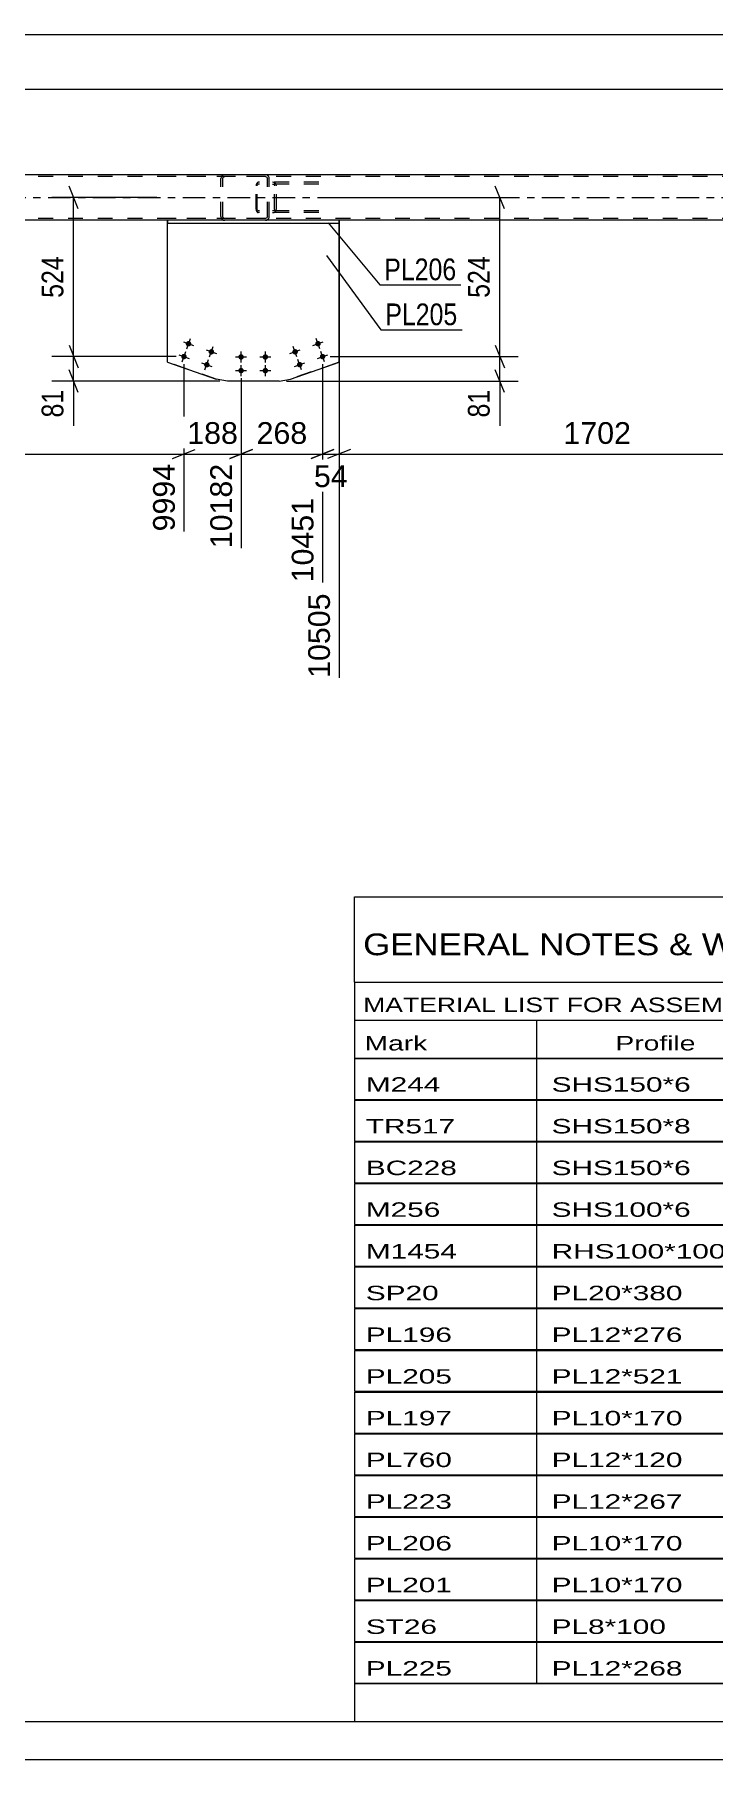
# Model space of a CAD drawing. Header units: millimetres. Extents: x -55 to 786, y -403 to 191.
# Drawn here: x 418.7 to 508.3, y -402.9 to -175.4 of the extents above; entities that cross this region are included whole.
import ezdxf

# ---------------------------------------------------------------- set-up
doc = ezdxf.new("R2010")
doc.units = ezdxf.units.MM
doc.linetypes.add('DXK_LINE_DOT2', pattern=[3.9198, 1.9599, -1.9599])
doc.linetypes.add('DXK_LINE_DOT3', pattern=[5.9187, 2.979, -0.9799, 0.9799, -0.9799])
doc.styles.add('Arial', font='ARIAL.TTF', dxfattribs={"height": 0.2})
doc.styles.add('Arial Narrow', font='ARIALN.TTF', dxfattribs={"height": 0.2})

# ---------------------------------------------------------------- blocks, each defined once
blk = doc.blocks.new('Unknown-318883748-1115')
at = {"color": 5, "linetype": 'Continuous'}
for p, q in [((-50.08, -397.87), (780.92, -397.87)), ((-55.08, -402.87), (785.92, -402.87))]:
    blk.add_line(p, q, dxfattribs=at)
blk = doc.blocks.new('Part-318883748-5197 - 5178')
at = {"color": 2, "linetype": 'Continuous'}
for p, q in [((436.28, -218.59), (436.28, -200.29)), ((458.89, -218.59), (458.89, -200.29)), ((436.28, -218.59), (436.28, -218.59)), ((436.28, -218.59), (442.69, -220.86)), ((452.48, -220.86), (458.89, -218.59)), ((458.89, -218.59), (458.89, -218.59)), ((444.18, -221.12), (442.69, -220.86)), ((444.18, -221.12), (444.18, -221.12)), ((450.98, -221.12), (444.18, -221.12)), ((450.98, -221.12), (452.48, -220.86)), ((450.98, -221.12), (450.98, -221.12)), ((452.48, -220.86), (452.48, -220.86))]:
    blk.add_line(p, q, dxfattribs=at)
at = {"color": 7, "linetype": 'DXK_LINE_DOT2'}
for p, q in [((436.28, -200.29), (458.89, -200.29)), ((436.28, -218.59), (436.28, -200.29)), ((458.89, -200.29), (458.89, -218.59)), ((442.69, -220.86), (436.28, -218.59)), ((458.89, -218.59), (452.48, -220.86)), ((452.48, -220.86), (452.48, -220.86))]:
    blk.add_line(p, q, dxfattribs=at)
blk = doc.blocks.new('Bolt-318883748-5192 - 5178')
at = {"linetype": 'Continuous'}
for points in [[(456.48, -216.17), (456.47, -216.25), (456.45, -216.32), (456.41, -216.38), (456.36, -216.44), (456.3, -216.48), (456.23, -216.51), (456.16, -216.53), (456.08, -216.53), (456.01, -216.51), (455.94, -216.48), (455.88, -216.44), (455.83, -216.38), (455.79, -216.32), (455.77, -216.25), (455.76, -216.17), (455.77, -216.1), (455.79, -216.03), (455.83, -215.96), (455.88, -215.91), (455.94, -215.86), (456.01, -215.83), (456.08, -215.81), (456.16, -215.81), (456.23, -215.83), (456.3, -215.86), (456.36, -215.9), (456.41, -215.96), (456.45, -216.02), (456.47, -216.1)], [(453.46, -217.24), (453.46, -217.32), (453.43, -217.39), (453.4, -217.45), (453.35, -217.51), (453.28, -217.55), (453.22, -217.58), (453.14, -217.6), (453.07, -217.6), (452.99, -217.58), (452.92, -217.55), (452.86, -217.51), (452.81, -217.45), (452.77, -217.39), (452.75, -217.32), (452.74, -217.24), (452.75, -217.17), (452.77, -217.1), (452.81, -217.03), (452.86, -216.97), (452.92, -216.93), (452.99, -216.9), (453.06, -216.88), (453.14, -216.88), (453.21, -216.9), (453.28, -216.93), (453.34, -216.97), (453.39, -217.03), (453.43, -217.09), (453.46, -217.17)], [(457.08, -217.87), (457.07, -217.94), (457.05, -218.01), (457.01, -218.08), (456.96, -218.14), (456.9, -218.18), (456.83, -218.21), (456.76, -218.23), (456.68, -218.23), (456.61, -218.21), (456.54, -218.18), (456.48, -218.14), (456.43, -218.08), (456.39, -218.02), (456.37, -217.94), (456.36, -217.87), (456.37, -217.79), (456.39, -217.72), (456.43, -217.66), (456.48, -217.6), (456.54, -217.56), (456.61, -217.53), (456.68, -217.51), (456.76, -217.51), (456.83, -217.53), (456.9, -217.56), (456.96, -217.6), (457.01, -217.66), (457.05, -217.72), (457.07, -217.79)], [(454.07, -218.94), (454.06, -219.01), (454.03, -219.08), (454, -219.15), (453.95, -219.2), (453.89, -219.25), (453.82, -219.28), (453.74, -219.3), (453.67, -219.3), (453.59, -219.28), (453.53, -219.25), (453.47, -219.21), (453.41, -219.15), (453.38, -219.09), (453.35, -219.01), (453.35, -218.94), (453.35, -218.86), (453.38, -218.79), (453.41, -218.73), (453.46, -218.67), (453.52, -218.63), (453.59, -218.6), (453.67, -218.58), (453.74, -218.58), (453.82, -218.6), (453.88, -218.63), (453.95, -218.67), (454, -218.73), (454.03, -218.79), (454.06, -218.86)]]:
    blk.add_hatch(color=1, dxfattribs=at).paths.add_polyline_path(points)
at = {"color": 1, "linetype": 'Continuous'}
for p, q in [((455.44, -216.41), (456.8, -215.93)), ((456.36, -216.85), (455.88, -215.49)), ((452.42, -217.48), (453.78, -217)), ((453.34, -217.92), (452.86, -216.56)), ((453.95, -219.62), (453.46, -218.26)), ((456.04, -218.11), (457.4, -217.63)), ((456.96, -218.55), (456.48, -217.19)), ((453.03, -219.18), (454.38, -218.7))]:
    blk.add_line(p, q, dxfattribs=at)
blk = doc.blocks.new('Bolt-318883748-5211 - 5178')
at = {"linetype": 'Continuous'}
for points in [[(439.41, -216.18), (439.4, -216.25), (439.37, -216.32), (439.34, -216.39), (439.29, -216.44), (439.23, -216.49), (439.16, -216.52), (439.08, -216.53), (439.01, -216.53), (438.93, -216.52), (438.87, -216.48), (438.8, -216.44), (438.75, -216.38), (438.72, -216.32), (438.69, -216.25), (438.69, -216.17), (438.69, -216.1), (438.72, -216.03), (438.76, -215.96), (438.81, -215.91), (438.87, -215.86), (438.94, -215.83), (439.01, -215.82), (439.09, -215.82), (439.16, -215.83), (439.23, -215.86), (439.29, -215.91), (439.34, -215.96), (439.38, -216.03), (439.4, -216.1)], [(438.8, -217.87), (438.8, -217.95), (438.77, -218.02), (438.73, -218.08), (438.68, -218.14), (438.62, -218.18), (438.55, -218.21), (438.48, -218.23), (438.41, -218.23), (438.33, -218.21), (438.26, -218.18), (438.2, -218.14), (438.15, -218.08), (438.12, -218.02), (438.09, -217.94), (438.08, -217.87), (438.09, -217.79), (438.12, -217.72), (438.15, -217.66), (438.2, -217.6), (438.27, -217.56), (438.33, -217.53), (438.41, -217.51), (438.48, -217.51), (438.56, -217.53), (438.63, -217.56), (438.69, -217.6), (438.74, -217.66), (438.77, -217.72), (438.8, -217.8)], [(442.42, -217.24), (442.41, -217.32), (442.39, -217.39), (442.35, -217.46), (442.3, -217.51), (442.24, -217.56), (442.17, -217.59), (442.1, -217.6), (442.02, -217.6), (441.95, -217.59), (441.88, -217.55), (441.82, -217.51), (441.77, -217.45), (441.73, -217.39), (441.71, -217.32), (441.7, -217.24), (441.71, -217.17), (441.73, -217.1), (441.77, -217.03), (441.82, -216.98), (441.88, -216.93), (441.95, -216.9), (442.03, -216.89), (442.1, -216.89), (442.17, -216.9), (442.24, -216.93), (442.3, -216.98), (442.35, -217.03), (442.39, -217.1), (442.41, -217.17)], [(441.82, -218.94), (441.81, -219.02), (441.79, -219.09), (441.75, -219.15), (441.7, -219.21), (441.64, -219.25), (441.57, -219.28), (441.5, -219.3), (441.42, -219.3), (441.35, -219.28), (441.28, -219.25), (441.22, -219.21), (441.17, -219.15), (441.13, -219.09), (441.11, -219.01), (441.1, -218.94), (441.11, -218.86), (441.13, -218.79), (441.17, -218.73), (441.22, -218.67), (441.28, -218.63), (441.35, -218.6), (441.42, -218.58), (441.5, -218.58), (441.57, -218.6), (441.64, -218.63), (441.7, -218.67), (441.75, -218.73), (441.79, -218.79), (441.81, -218.87)]]:
    blk.add_hatch(color=1, dxfattribs=at).paths.add_polyline_path(points)
at = {"color": 1, "linetype": 'Continuous'}
for p, q in [((438.37, -215.93), (439.72, -216.41)), ((438.81, -216.85), (439.29, -215.5)), ((437.77, -217.63), (439.12, -218.11)), ((438.2, -218.55), (438.69, -217.19)), ((441.22, -219.62), (441.7, -218.26)), ((441.38, -217), (442.74, -217.48)), ((441.82, -217.92), (442.3, -216.56)), ((440.78, -218.7), (442.14, -219.18))]:
    blk.add_line(p, q, dxfattribs=at)
blk = doc.blocks.new('Bolt-318883748-5212 - 5178')
at = {"linetype": 'Continuous'}
for points in [[(446.34, -217.92), (446.33, -217.99), (446.31, -218.06), (446.27, -218.13), (446.22, -218.19), (446.16, -218.23), (446.09, -218.26), (446.02, -218.28), (445.95, -218.28), (445.87, -218.26), (445.8, -218.23), (445.74, -218.19), (445.69, -218.13), (445.65, -218.06), (445.63, -217.99), (445.62, -217.92), (445.63, -217.84), (445.65, -217.77), (445.69, -217.71), (445.74, -217.65), (445.8, -217.61), (445.87, -217.58), (445.95, -217.56), (446.02, -217.56), (446.09, -217.58), (446.16, -217.61), (446.22, -217.65), (446.27, -217.71), (446.31, -217.77), (446.33, -217.84)], [(449.54, -217.92), (449.53, -217.99), (449.51, -218.06), (449.47, -218.13), (449.42, -218.19), (449.36, -218.23), (449.29, -218.26), (449.22, -218.28), (449.15, -218.28), (449.07, -218.26), (449, -218.23), (448.94, -218.19), (448.89, -218.13), (448.85, -218.06), (448.83, -217.99), (448.82, -217.92), (448.83, -217.84), (448.85, -217.77), (448.89, -217.71), (448.94, -217.65), (449, -217.61), (449.07, -217.58), (449.15, -217.56), (449.22, -217.56), (449.29, -217.58), (449.36, -217.61), (449.42, -217.65), (449.47, -217.71), (449.51, -217.77), (449.53, -217.84)], [(446.34, -219.72), (446.33, -219.79), (446.31, -219.86), (446.27, -219.93), (446.22, -219.99), (446.16, -220.03), (446.09, -220.06), (446.02, -220.08), (445.95, -220.08), (445.87, -220.06), (445.8, -220.03), (445.74, -219.99), (445.69, -219.93), (445.65, -219.86), (445.63, -219.79), (445.62, -219.72), (445.63, -219.64), (445.65, -219.57), (445.69, -219.51), (445.74, -219.45), (445.8, -219.41), (445.87, -219.38), (445.95, -219.36), (446.02, -219.36), (446.09, -219.38), (446.16, -219.41), (446.22, -219.45), (446.27, -219.51), (446.31, -219.57), (446.33, -219.64)], [(449.54, -219.72), (449.53, -219.79), (449.51, -219.86), (449.47, -219.93), (449.42, -219.99), (449.36, -220.03), (449.29, -220.06), (449.22, -220.08), (449.15, -220.08), (449.07, -220.06), (449, -220.03), (448.94, -219.99), (448.89, -219.93), (448.85, -219.86), (448.83, -219.79), (448.82, -219.72), (448.83, -219.64), (448.85, -219.57), (448.89, -219.51), (448.94, -219.45), (449, -219.41), (449.07, -219.38), (449.15, -219.36), (449.22, -219.36), (449.29, -219.38), (449.36, -219.41), (449.42, -219.45), (449.47, -219.51), (449.51, -219.57), (449.53, -219.64)]]:
    blk.add_hatch(color=1, dxfattribs=at).paths.add_polyline_path(points)
at = {"color": 1, "linetype": 'Continuous'}
for p, q in [((445.26, -217.92), (446.7, -217.92)), ((445.98, -218.64), (445.98, -217.2)), ((448.46, -217.92), (449.9, -217.92)), ((449.18, -218.64), (449.18, -217.2)), ((445.26, -219.72), (446.7, -219.72)), ((445.98, -220.44), (445.98, -219)), ((448.46, -219.72), (449.9, -219.72)), ((449.18, -220.44), (449.18, -219))]:
    blk.add_line(p, q, dxfattribs=at)
blk = doc.blocks.new('Part-318883748-5294 - 5178')
at = {"color": 2, "linetype": 'Continuous'}
for p, q in [((719.11, -193.89), (53.57, -193.89)), ((436.28, -199.89), (370.38, -199.89)), ((524.79, -199.89), (458.89, -199.89))]:
    blk.add_line(p, q, dxfattribs=at)
at = {"color": 7, "linetype": 'DXK_LINE_DOT2'}
for p, q in [((719.11, -194.13), (53.57, -194.13)), ((719.11, -199.65), (53.57, -199.65)), ((458.89, -199.89), (436.28, -199.89))]:
    blk.add_line(p, q, dxfattribs=at)
at = {"color": 7, "linetype": 'DXK_LINE_DOT3'}
blk.add_line((53.57, -196.89), (719.11, -196.89), dxfattribs=at)
blk = doc.blocks.new('Part-318883748-5272 - 5178')
at = {"color": 7, "linetype": 'DXK_LINE_DOT2'}
for p, q in [((449.18, -193.89), (436.83, -193.89)), ((449.18, -194.13), (436.83, -194.13)), ((443.35, -194.19), (443.31, -194.37)), ((443.31, -199.41), (443.31, -194.37)), ((443.57, -194.37), (443.59, -194.28)), ((443.57, -199.41), (443.57, -194.37)), ((443.59, -194.28), (443.64, -194.2)), ((443.82, -193.89), (443.63, -193.93)), ((443.64, -194.2), (443.72, -194.15)), ((443.72, -194.15), (443.82, -194.13)), ((449.38, -193.93), (449.18, -193.89)), ((449.18, -194.13), (449.28, -194.15)), ((449.28, -194.15), (449.37, -194.2)), ((449.37, -194.2), (449.42, -194.28)), ((449.42, -194.28), (449.44, -194.37)), ((449.44, -199.41), (449.44, -194.37)), ((449.7, -194.37), (449.66, -194.19)), ((449.7, -199.41), (449.7, -194.37)), ((449.18, -199.65), (436.83, -199.65)), ((449.18, -199.89), (436.83, -199.89)), ((443.31, -199.41), (443.35, -199.6)), ((443.59, -199.5), (443.57, -199.41)), ((443.64, -199.58), (443.59, -199.5)), ((443.63, -199.86), (443.82, -199.89)), ((443.72, -199.63), (443.64, -199.58)), ((443.82, -199.65), (443.72, -199.63)), ((449.28, -199.63), (449.18, -199.65)), ((449.18, -199.89), (449.38, -199.86)), ((449.37, -199.58), (449.28, -199.63)), ((449.42, -199.5), (449.37, -199.58)), ((449.44, -199.41), (449.42, -199.5)), ((449.66, -199.6), (449.7, -199.41))]:
    blk.add_line(p, q, dxfattribs=at)
for centre, start, end in [((443.8, -194.39), 110.7585, 155.6802), ((449.2, -194.39), 24.3198, 69.2415), ((443.8, -199.39), 204.3198, 249.2415), ((449.2, -199.39), 290.7585, 335.6802)]:
    blk.add_arc(centre, 0.496, start, end, dxfattribs=at)
blk = doc.blocks.new('Part-318883748-5470 - 5178')
at = {"color": 2, "linetype": 'Continuous'}
for p, q in [((436.28, -200.29), (436.28, -199.89)), ((436.28, -199.89), (436.28, -199.89)), ((458.89, -199.89), (436.28, -199.89)), ((458.89, -199.89), (458.89, -200.29)), ((436.28, -200.29), (436.28, -200.29)), ((436.28, -200.29), (458.89, -200.29))]:
    blk.add_line(p, q, dxfattribs=at)
at = {"color": 7, "linetype": 'DXK_LINE_DOT2'}
for p, q in [((436.28, -199.89), (436.28, -200.29)), ((458.89, -199.89), (458.89, -199.89)), ((458.89, -200.29), (458.89, -199.89)), ((458.89, -200.29), (458.89, -200.29))]:
    blk.add_line(p, q, dxfattribs=at)
blk = doc.blocks.new('Part-318883748-5473 - 5178')
at = {"color": 7, "linetype": 'DXK_LINE_DOT2'}
for p, q in [((447.98, -195.19), (447.96, -195.37)), ((447.96, -198.41), (447.96, -195.37)), ((448.04, -195.03), (447.98, -195.19)), ((448.13, -194.93), (448.04, -195.03)), ((448.09, -195.37), (448.1, -195.28)), ((448.09, -198.41), (448.09, -195.37)), ((448.1, -195.28), (448.13, -195.2)), ((448.23, -194.89), (448.13, -194.93)), ((448.13, -195.2), (448.18, -195.15)), ((448.18, -195.15), (448.23, -195.13)), ((456.23, -194.89), (448.23, -194.89)), ((456.23, -195.13), (448.23, -195.13)), ((449.7, -195.13), (449.7, -194.89)), ((450.33, -194.93), (450.14, -194.89)), ((450.14, -195.13), (450.24, -195.15)), ((450.24, -195.15), (450.32, -195.2)), ((450.32, -195.2), (450.37, -195.28)), ((450.37, -195.28), (450.39, -195.37)), ((450.39, -198.41), (450.39, -195.37)), ((450.64, -195.37), (450.61, -195.19)), ((450.64, -198.41), (450.64, -195.37)), ((447.96, -198.41), (447.98, -198.6)), ((447.98, -198.6), (448.04, -198.75)), ((448.04, -198.75), (448.13, -198.86)), ((448.1, -198.5), (448.09, -198.41)), ((448.13, -198.58), (448.1, -198.5)), ((448.18, -198.63), (448.13, -198.58)), ((448.13, -198.86), (448.23, -198.89)), ((448.23, -198.65), (448.18, -198.63)), ((456.23, -198.65), (448.23, -198.65)), ((456.23, -198.89), (448.23, -198.89)), ((449.7, -198.89), (449.7, -198.65)), ((450.24, -198.63), (450.14, -198.65)), ((450.14, -198.89), (450.33, -198.86)), ((450.32, -198.58), (450.24, -198.63)), ((450.37, -198.5), (450.32, -198.58)), ((450.39, -198.41), (450.37, -198.5)), ((450.61, -198.6), (450.64, -198.41))]:
    blk.add_line(p, q, dxfattribs=at)
for centre, start, end in [((450.16, -195.39), 23.8951, 68.8487), ((450.16, -198.4), 291.1513, 336.1049)]:
    blk.add_arc(centre, 0.492, start, end, dxfattribs=at)
blk = doc.blocks.new('StraightDimension-318883748-11016 - 5178')
at = {"color": 7, "linetype": 'Continuous'}
for p, q in [((437.44, -217.87), (421.05, -217.87)), ((423.3, -216.37), (424.5, -219.37)), ((423.9, -221.12), (423.9, -217.87)), ((424.5, -222.62), (423.3, -219.62)), ((443.18, -221.12), (421.05, -221.12))]:
    blk.add_line(p, q, dxfattribs=at)
at = {"color": 0}
blk.add_wipeout([(423.15, -221.64), (418.95, -221.64), (418.95, -226.5), (423.15, -226.5)], dxfattribs=at)
at = {"color": 7, "linetype": 'Continuous'}
blk.add_line((423.9, -221.12), (423.9, -227.02), dxfattribs=at)
blk.add_line((423.9, -221.12), (423.9, -227.02), dxfattribs=at)
at = {"color": 3, "style": 'Arial Narrow'}
blk.add_text('81', height=2.863, rotation=90.0002, dxfattribs=at).set_placement((422.55, -225.9))
blk = doc.blocks.new('StraightDimension-318883748-11042 - 5178')
at = {"color": 7, "linetype": 'Continuous'}
for p, q in [((480.69, -198.39), (479.49, -195.39)), ((457.72, -196.89), (482.49, -196.89)), ((480.09, -217.87), (480.09, -196.89)), ((457.72, -217.87), (482.49, -217.87)), ((479.49, -216.37), (480.69, -219.37))]:
    blk.add_line(p, q, dxfattribs=at)
at = {"color": 0}
blk.add_wipeout([(479.34, -204.04), (475.14, -204.04), (475.14, -210.72), (479.34, -210.72)], dxfattribs=at)
at = {"color": 3, "style": 'Arial Narrow'}
blk.add_text('524', height=2.863, rotation=90.0002, dxfattribs=at).set_placement((478.74, -210.12))
blk = doc.blocks.new('StraightDimension-318883748-5525 - 5178')
at = {"color": 7, "linetype": 'Continuous'}
blk.add_line((40.67, -175.4), (732.01, -175.4), dxfattribs=at)
blk = doc.blocks.new('StraightDimension-318883748-5553 - 5178')
at = {"color": 7, "linetype": 'Continuous'}
blk.add_line((41.47, -182.59), (731.21, -182.59), dxfattribs=at)
blk = doc.blocks.new('StraightDimension-318883748-11043 - 5178')
at = {"color": 7, "linetype": 'Continuous'}
for p, q in [((457.72, -217.87), (482.49, -217.87)), ((479.49, -216.37), (480.69, -219.37)), ((480.09, -221.12), (480.09, -217.87)), ((480.69, -222.62), (479.49, -219.62)), ((451.98, -221.12), (482.49, -221.12))]:
    blk.add_line(p, q, dxfattribs=at)
at = {"color": 0}
blk.add_wipeout([(479.34, -221.64), (475.14, -221.64), (475.14, -226.5), (479.34, -226.5)], dxfattribs=at)
at = {"color": 7, "linetype": 'Continuous'}
blk.add_line((480.09, -221.12), (480.09, -227.02), dxfattribs=at)
blk.add_line((480.09, -221.12), (480.09, -227.02), dxfattribs=at)
at = {"color": 3, "style": 'Arial Narrow'}
blk.add_text('81', height=2.863, rotation=90.0002, dxfattribs=at).set_placement((478.74, -225.9))
blk = doc.blocks.new('StraightDimension-318883748-5696 - 5178')
at = {"color": 7, "linetype": 'Continuous'}
for p, q in [((370.38, -201.29), (370.38, -251.12)), ((438.44, -218.87), (438.44, -240.92)), ((371.88, -230.13), (368.88, -231.33)), ((370.38, -230.73), (438.44, -230.73)), ((436.94, -231.33), (439.94, -230.13))]:
    blk.add_line(p, q, dxfattribs=at)
at = {"color": 0}
blk.add_wipeout([(409.46, -229.98), (409.46, -225.78), (399.36, -225.78), (399.36, -229.98)], dxfattribs=at)
at = {"color": 0, "linetype": 'Continuous'}
blk.add_wipeout([(437.84, -231.43), (433.64, -231.43), (433.64, -241.52), (437.84, -241.52)], dxfattribs=at)
at = {"color": 3, "style": 'Arial'}
blk.add_text('1702', height=2.865, dxfattribs=at).set_placement((399.96, -229.38))
at = {"color": 3, "linetype": 'Continuous', "style": 'Arial'}
blk.add_text('9994', height=2.865, rotation=90.0002, dxfattribs=at).set_placement((437.24, -240.92))
blk = doc.blocks.new('StraightDimension-318883748-5703 - 5178')
at = {"color": 7, "linetype": 'Continuous'}
for p, q in [((438.44, -218.87), (438.44, -240.92)), ((445.98, -220.72), (445.98, -243.14)), ((436.94, -231.33), (439.94, -230.13)), ((438.44, -230.73), (445.98, -230.73)), ((447.48, -230.13), (444.48, -231.33))]:
    blk.add_line(p, q, dxfattribs=at)
at = {"color": 0}
blk.add_wipeout([(446.15, -229.98), (446.15, -225.78), (438.28, -225.78), (438.28, -229.98)], dxfattribs=at)
at = {"color": 0, "linetype": 'Continuous'}
blk.add_wipeout([(445.38, -231.43), (441.18, -231.43), (441.18, -243.74), (445.38, -243.74)], dxfattribs=at)
at = {"color": 3, "style": 'Arial'}
blk.add_text('188', height=2.865, dxfattribs=at).set_placement((438.88, -229.38))
at = {"color": 3, "linetype": 'Continuous', "style": 'Arial'}
blk.add_text('10182', height=2.865, rotation=90.0002, dxfattribs=at).set_placement((444.78, -243.14))
blk = doc.blocks.new('StraightDimension-318883748-5712 - 5178')
at = {"color": 7, "linetype": 'Continuous'}
for p, q in [((456.72, -218.87), (456.72, -247.64)), ((445.98, -220.72), (445.98, -243.14)), ((444.48, -231.33), (447.48, -230.13)), ((445.98, -230.73), (456.72, -230.73)), ((458.22, -230.13), (455.22, -231.33))]:
    blk.add_line(p, q, dxfattribs=at)
at = {"color": 0}
blk.add_wipeout([(455.29, -229.98), (455.29, -225.78), (447.42, -225.78), (447.42, -229.98)], dxfattribs=at)
at = {"color": 0, "linetype": 'Continuous'}
blk.add_wipeout([(456.12, -235.93), (451.92, -235.93), (451.92, -248.24), (456.12, -248.24)], dxfattribs=at)
at = {"color": 3, "style": 'Arial'}
blk.add_text('268', height=2.865, dxfattribs=at).set_placement((448.02, -229.38))
at = {"color": 3, "linetype": 'Continuous', "style": 'Arial'}
blk.add_text('10451', height=2.865, rotation=90.0002, dxfattribs=at).set_placement((455.52, -247.64))
blk = doc.blocks.new('StraightDimension-318883748-5721 - 5178')
at = {"color": 7, "linetype": 'Continuous'}
for p, q in [((458.89, -201.09), (458.89, -260.24)), ((456.72, -218.87), (456.72, -247.64)), ((455.22, -231.33), (458.22, -230.13)), ((456.72, -230.73), (458.89, -230.73)), ((460.39, -230.13), (457.39, -231.33))]:
    blk.add_line(p, q, dxfattribs=at)
at = {"color": 0}
blk.add_wipeout([(460.63, -235.68), (460.63, -231.48), (454.98, -231.48), (454.98, -235.68)], dxfattribs=at)
at = {"color": 0, "linetype": 'Continuous'}
blk.add_wipeout([(458.29, -248.53), (454.09, -248.53), (454.09, -260.84), (458.29, -260.84)], dxfattribs=at)
at = {"color": 3, "style": 'Arial'}
blk.add_text('54', height=2.865, dxfattribs=at).set_placement((455.58, -235.08))
at = {"color": 3, "linetype": 'Continuous', "style": 'Arial'}
blk.add_text('10505', height=2.865, rotation=90.0002, dxfattribs=at).set_placement((457.69, -260.24))
blk = doc.blocks.new('StraightDimension-318883748-5728 - 5178')
at = {"color": 7, "linetype": 'Continuous'}
for p, q in [((458.89, -201.09), (458.89, -260.24)), ((526.95, -209.35), (526.95, -243.14)), ((460.39, -230.13), (457.39, -231.33)), ((458.89, -230.73), (526.95, -230.73)), ((525.45, -231.33), (528.45, -230.13))]:
    blk.add_line(p, q, dxfattribs=at)
at = {"color": 0}
blk.add_wipeout([(497.97, -229.98), (497.97, -225.78), (487.87, -225.78), (487.87, -229.98)], dxfattribs=at)
at = {"color": 0, "linetype": 'Continuous'}
blk.add_wipeout([(526.35, -231.43), (522.15, -231.43), (522.15, -243.74), (526.35, -243.74)], dxfattribs=at)
at = {"color": 3, "style": 'Arial'}
blk.add_text('1702', height=2.865, dxfattribs=at).set_placement((488.47, -229.38))
at = {"color": 3, "linetype": 'Continuous', "style": 'Arial'}
blk.add_text('12207', height=2.865, rotation=90.0002, dxfattribs=at).set_placement((525.75, -243.14))
blk = doc.blocks.new('StraightDimension-318883748-11015 - 5178')
at = {"color": 7, "linetype": 'Continuous'}
for p, q in [((424.5, -198.39), (423.3, -195.39)), ((434.87, -196.89), (421.05, -196.89)), ((423.9, -217.87), (423.9, -196.89)), ((437.44, -217.87), (421.05, -217.87)), ((423.3, -216.37), (424.5, -219.37))]:
    blk.add_line(p, q, dxfattribs=at)
at = {"color": 0}
blk.add_wipeout([(423.15, -204.04), (418.95, -204.04), (418.95, -210.72), (423.15, -210.72)], dxfattribs=at)
at = {"color": 3, "style": 'Arial Narrow'}
blk.add_text('524', height=2.863, rotation=90.0002, dxfattribs=at).set_placement((422.55, -210.12))
blk = doc.blocks.new('Unknown-318883748-11373')
at = {"color": 7, "linetype": 'Continuous'}
for p, q in [((460.92, -289.12), (620.92, -289.12)), ((460.92, -300.37), (460.92, -289.12)), ((620.92, -289.12), (620.92, -300.37)), ((460.92, -300.37), (620.92, -300.37)), ((460.92, -300.37), (460.92, -305.37)), ((620.92, -300.37), (620.92, -305.37)), ((460.92, -305.37), (620.92, -305.37)), ((460.92, -305.37), (460.92, -310.37)), ((484.92, -305.37), (484.92, -310.37)), ((520.42, -305.37), (520.42, -310.37)), ((546.42, -305.37), (546.42, -310.37)), ((559.42, -305.37), (559.42, -310.37)), ((576.92, -305.37), (576.92, -310.37)), ((598.92, -305.37), (598.92, -310.37)), ((620.92, -305.37), (620.92, -310.37)), ((460.92, -310.37), (620.92, -310.37)), ((460.92, -310.42), (460.92, -315.82)), ((460.92, -310.42), (620.92, -310.42)), ((484.92, -310.37), (484.92, -315.87)), ((520.42, -310.37), (520.42, -315.87)), ((546.42, -310.37), (546.42, -315.87)), ((559.42, -310.37), (559.42, -315.87)), ((576.92, -310.37), (576.92, -315.87)), ((598.92, -310.37), (598.92, -315.87)), ((620.92, -310.42), (620.92, -315.82)), ((460.92, -315.82), (620.92, -315.82)), ((460.92, -315.92), (460.92, -321.32)), ((460.92, -315.92), (620.92, -315.92)), ((484.92, -315.87), (484.92, -321.37)), ((520.42, -315.87), (520.42, -321.37)), ((546.42, -315.87), (546.42, -321.37)), ((559.42, -315.87), (559.42, -321.37)), ((576.92, -315.87), (576.92, -321.37)), ((598.92, -315.87), (598.92, -321.37)), ((620.92, -315.92), (620.92, -321.32)), ((460.92, -321.32), (620.92, -321.32)), ((460.92, -321.42), (460.92, -326.82)), ((460.92, -321.42), (620.92, -321.42)), ((484.92, -321.37), (484.92, -326.87)), ((520.42, -321.37), (520.42, -326.87)), ((546.42, -321.37), (546.42, -326.87)), ((559.42, -321.37), (559.42, -326.87)), ((576.92, -321.37), (576.92, -326.87)), ((598.92, -321.37), (598.92, -326.87)), ((620.92, -321.42), (620.92, -326.82)), ((460.92, -326.82), (620.92, -326.82)), ((460.92, -326.92), (460.92, -332.32)), ((460.92, -326.92), (620.92, -326.92)), ((484.92, -326.87), (484.92, -332.37)), ((520.42, -326.87), (520.42, -332.37)), ((546.42, -326.87), (546.42, -332.37)), ((559.42, -326.87), (559.42, -332.37)), ((576.92, -326.87), (576.92, -332.37)), ((598.92, -326.87), (598.92, -332.37)), ((620.92, -326.92), (620.92, -332.32)), ((460.92, -332.32), (620.92, -332.32)), ((460.92, -332.42), (460.92, -337.82)), ((460.92, -332.42), (620.92, -332.42)), ((484.92, -332.37), (484.92, -337.87)), ((520.42, -332.37), (520.42, -337.87)), ((546.42, -332.37), (546.42, -337.87)), ((559.42, -332.37), (559.42, -337.87)), ((576.92, -332.37), (576.92, -337.87)), ((598.92, -332.37), (598.92, -337.87)), ((620.92, -332.42), (620.92, -337.82)), ((460.92, -337.82), (620.92, -337.82)), ((460.92, -337.92), (460.92, -343.32)), ((460.92, -337.92), (620.92, -337.92)), ((484.92, -337.87), (484.92, -343.37)), ((520.42, -337.87), (520.42, -343.37)), ((546.42, -337.87), (546.42, -343.37)), ((559.42, -337.87), (559.42, -343.37)), ((576.92, -337.87), (576.92, -343.37)), ((598.92, -337.87), (598.92, -343.37)), ((620.92, -337.92), (620.92, -343.32)), ((460.92, -343.32), (620.92, -343.32)), ((460.92, -343.42), (460.92, -348.82)), ((460.92, -343.42), (620.92, -343.42)), ((484.92, -343.37), (484.92, -348.87)), ((520.42, -343.37), (520.42, -348.87)), ((546.42, -343.37), (546.42, -348.87)), ((559.42, -343.37), (559.42, -348.87)), ((576.92, -343.37), (576.92, -348.87)), ((598.92, -343.37), (598.92, -348.87)), ((620.92, -343.42), (620.92, -348.82)), ((460.92, -348.82), (620.92, -348.82)), ((460.92, -348.92), (460.92, -354.32)), ((460.92, -348.92), (620.92, -348.92)), ((484.92, -348.87), (484.92, -354.37)), ((520.42, -348.87), (520.42, -354.37)), ((546.42, -348.87), (546.42, -354.37)), ((559.42, -348.87), (559.42, -354.37)), ((576.92, -348.87), (576.92, -354.37)), ((598.92, -348.87), (598.92, -354.37)), ((620.92, -348.92), (620.92, -354.32)), ((460.92, -354.32), (620.92, -354.32)), ((460.92, -354.42), (460.92, -359.82)), ((460.92, -354.42), (620.92, -354.42)), ((484.92, -354.37), (484.92, -359.87)), ((520.42, -354.37), (520.42, -359.87)), ((546.42, -354.37), (546.42, -359.87)), ((559.42, -354.37), (559.42, -359.87)), ((576.92, -354.37), (576.92, -359.87)), ((598.92, -354.37), (598.92, -359.87)), ((620.92, -354.42), (620.92, -359.82)), ((460.92, -359.82), (620.92, -359.82)), ((460.92, -359.92), (460.92, -365.32)), ((460.92, -359.92), (620.92, -359.92)), ((484.92, -359.87), (484.92, -365.37)), ((520.42, -359.87), (520.42, -365.37)), ((546.42, -359.87), (546.42, -365.37)), ((559.42, -359.87), (559.42, -365.37)), ((576.92, -359.87), (576.92, -365.37)), ((598.92, -359.87), (598.92, -365.37)), ((620.92, -359.92), (620.92, -365.32)), ((460.92, -365.32), (620.92, -365.32)), ((460.92, -365.42), (460.92, -370.82)), ((460.92, -365.42), (620.92, -365.42)), ((484.92, -365.37), (484.92, -370.87)), ((520.42, -365.37), (520.42, -370.87)), ((546.42, -365.37), (546.42, -370.87)), ((559.42, -365.37), (559.42, -370.87)), ((576.92, -365.37), (576.92, -370.87)), ((598.92, -365.37), (598.92, -370.87)), ((620.92, -365.42), (620.92, -370.82)), ((460.92, -370.82), (620.92, -370.82)), ((460.92, -370.92), (460.92, -376.32)), ((460.92, -370.92), (620.92, -370.92)), ((484.92, -370.87), (484.92, -376.37)), ((520.42, -370.87), (520.42, -376.37)), ((546.42, -370.87), (546.42, -376.37)), ((559.42, -370.87), (559.42, -376.37)), ((576.92, -370.87), (576.92, -376.37)), ((598.92, -370.87), (598.92, -376.37)), ((620.92, -370.92), (620.92, -376.32)), ((460.92, -376.32), (620.92, -376.32)), ((460.92, -376.42), (460.92, -381.82)), ((460.92, -376.42), (620.92, -376.42)), ((484.92, -376.37), (484.92, -381.87)), ((520.42, -376.37), (520.42, -381.87)), ((546.42, -376.37), (546.42, -381.87)), ((559.42, -376.37), (559.42, -381.87)), ((576.92, -376.37), (576.92, -381.87)), ((598.92, -376.37), (598.92, -381.87)), ((620.92, -376.42), (620.92, -381.82)), ((460.92, -381.82), (620.92, -381.82)), ((460.92, -381.92), (460.92, -387.32)), ((460.92, -381.92), (620.92, -381.92)), ((484.92, -381.87), (484.92, -387.37)), ((520.42, -381.87), (520.42, -387.37)), ((546.42, -381.87), (546.42, -387.37)), ((559.42, -381.87), (559.42, -387.37)), ((576.92, -381.87), (576.92, -387.37)), ((598.92, -381.87), (598.92, -387.37)), ((620.92, -381.92), (620.92, -387.32)), ((460.92, -387.32), (620.92, -387.32)), ((460.92, -387.42), (460.92, -392.82)), ((460.92, -387.42), (620.92, -387.42)), ((484.92, -387.37), (484.92, -392.87)), ((520.42, -387.37), (520.42, -392.87)), ((546.42, -387.37), (546.42, -392.87)), ((559.42, -387.37), (559.42, -392.87)), ((576.92, -387.37), (576.92, -392.87)), ((598.92, -387.37), (598.92, -392.87)), ((620.92, -387.42), (620.92, -392.82)), ((460.92, -392.82), (620.92, -392.82)), ((460.92, -392.87), (620.92, -392.87)), ((460.92, -392.87), (460.92, -397.87)), ((576.92, -392.87), (576.92, -397.87)), ((598.92, -392.87), (598.92, -397.87)), ((620.92, -392.87), (620.92, -397.87)), ((460.92, -397.87), (620.92, -397.87))]:
    blk.add_line(p, q, dxfattribs=at)
at = {"color": 7, "style": 'Arial Narrow'}
for s, height, width, p in [('GENERAL NOTES & WELD DETAILS :', 2.8633, 1.4, (462.07, -296.81)), ('REFER TYP DRAWING TYP-01', 1.9089, 1.6, (545.62, -296.71)), ("MATERIAL LIST FOR ASSEMBLY MK'D", 1.9089, 1.6, (462.07, -304.31)), ('TR517', 1.909, 1.794707, (554.82, -304.4)), ('1', 1.91, 1.794707, (583, -304.31)), ('No. Required', 1.9089, 1.6, (592.33, -304.31)), ('Mark', 1.909, 1.7, (462.26, -309.37)), ('Profile', 1.909, 1.7, (495.33, -309.37)), ('Material', 1.909, 1.7, (525.46, -309.31)), ('No.', 1.909, 1.7, (550.42, -309.31)), ('Length', 1.909, 1.7, (560.92, -309.31)), ('Area', 1.909, 1.7, (583.42, -309.31)), ('Weight', 1.909, 1.7, (602.92, -309.31))]:
    blk.add_text(s, height=height, dxfattribs=dict(at, width=width)).set_placement(p)
at = {"color": 7, "linetype": 'Continuous', "style": 'Arial Narrow'}
for s, height, width, p in [('M244', 1.909, 1.794707, (462.42, -314.81)), ('SHS150*6', 1.909, 1.794707, (486.92, -314.81)), ('E350', 1.909, 1.794707, (526.66, -314.81)), ('8', 1.91, 1.794707, (550.78, -314.81)), ('3220', 1.909, 1.794707, (563.5, -314.81)), ('1.9', 1.909, 1.794707, (587.24, -314.81)), ('687.0', 1.909, 1.794707, (603.88, -314.81)), ('TR517', 1.909, 1.794707, (462.42, -320.31)), ('SHS150*8', 1.909, 1.794707, (486.92, -320.31)), ('E350', 1.909, 1.794707, (526.66, -320.31)), ('1', 1.91, 1.794707, (550.78, -320.31)), ('17618', 1.909, 1.794707, (561.32, -320.31)), ('10.6', 1.909, 1.794707, (585.05, -320.31)), ('628.4', 1.909, 1.794707, (603.88, -320.31)), ('BC228', 1.909, 1.794707, (462.42, -325.81)), ('SHS150*6', 1.909, 1.794707, (486.92, -325.81)), ('E350', 1.909, 1.794707, (526.66, -325.81)), ('1', 1.91, 1.794707, (550.78, -325.81)), ('18318', 1.909, 1.794707, (561.32, -325.81)), ('11.0', 1.909, 1.794707, (585.05, -325.81)), ('497.0', 1.909, 1.794707, (603.88, -325.81)), ('M256', 1.909, 1.794707, (462.42, -331.31)), ('SHS100*6', 1.909, 1.794707, (486.92, -331.31)), ('E350', 1.909, 1.794707, (526.66, -331.31)), ('7', 1.91, 1.794707, (550.78, -331.31)), ('3103', 1.909, 1.794707, (563.5, -331.31)), ('1.2', 1.909, 1.794707, (587.24, -331.31)), ('373.5', 1.909, 1.794707, (603.88, -331.31)), ('M1454', 1.909, 1.794707, (462.42, -336.81)), ('RHS100*100*6', 1.9089, 1.794707, (486.92, -336.81)), ('E350', 1.909, 1.794707, (526.66, -336.81)), ('18', 1.909, 1.794707, (549.68, -336.81)), ('366', 1.909, 1.794707, (565.69, -336.81)), ('0.1', 1.909, 1.794707, (587.24, -336.81)), ('116.7', 1.909, 1.794707, (603.88, -336.81)), ('SP20', 1.909, 1.794707, (462.42, -342.31)), ('PL20*380', 1.909, 1.794707, (486.92, -342.31)), ('E350', 1.909, 1.794707, (526.66, -342.31)), ('4', 1.91, 1.794707, (550.78, -342.31)), ('380', 1.909, 1.794707, (565.69, -342.31)), ('0.3', 1.909, 1.794707, (587.24, -342.31)), ('90.7', 1.909, 1.794707, (606.06, -342.31)), ('PL196', 1.909, 1.794707, (462.42, -347.81)), ('PL12*276', 1.909, 1.794707, (486.92, -347.81)), ('E350', 1.909, 1.794707, (526.66, -347.81)), ('9', 1.91, 1.794707, (550.78, -347.81)), ('396', 1.909, 1.794707, (565.69, -347.81)), ('0.2', 1.909, 1.794707, (587.24, -347.81)), ('85.1', 1.909, 1.794707, (606.06, -347.81)), ('PL205', 1.909, 1.794707, (462.42, -353.31)), ('PL12*521', 1.909, 1.794707, (486.92, -353.31)), ('E350', 1.909, 1.794707, (526.66, -353.31)), ('3', 1.91, 1.794707, (550.78, -353.31)), ('565', 1.909, 1.794707, (565.69, -353.31)), ('0.6', 1.909, 1.794707, (587.24, -353.31)), ('79.9', 1.909, 1.794707, (606.06, -353.31)), ('PL197', 1.909, 1.794707, (462.42, -358.81)), ('PL10*170', 1.909, 1.794707, (486.92, -358.81)), ('E350', 1.909, 1.794707, (526.66, -358.81)), ('9', 1.91, 1.794707, (550.78, -358.81)), ('396', 1.909, 1.794707, (565.69, -358.81)), ('0.1', 1.909, 1.794707, (587.24, -358.81)), ('47.6', 1.909, 1.794707, (606.06, -358.81)), ('PL760', 1.909, 1.794707, (462.42, -364.31)), ('PL12*120', 1.909, 1.794707, (486.92, -364.31)), ('E350', 1.909, 1.794707, (526.66, -364.31)), ('18', 1.909, 1.794707, (549.68, -364.31)), ('230', 1.909, 1.794707, (565.69, -364.31)), ('0.1', 1.909, 1.794707, (587.24, -364.31)), ('46.8', 1.909, 1.794707, (606.06, -364.31)), ('PL223', 1.909, 1.794707, (462.42, -369.81)), ('PL12*267', 1.909, 1.794707, (486.92, -369.81)), ('E350', 1.909, 1.794707, (526.66, -369.81)), ('3', 1.91, 1.794707, (550.78, -369.81)), ('398', 1.909, 1.794707, (565.69, -369.81)), ('0.2', 1.909, 1.794707, (587.24, -369.81)), ('27.3', 1.909, 1.794707, (606.06, -369.81)), ('PL206', 1.909, 1.794707, (462.42, -375.31)), ('PL10*170', 1.909, 1.794707, (486.92, -375.31)), ('E350', 1.909, 1.794707, (526.66, -375.31)), ('3', 1.91, 1.794707, (550.78, -375.31)), ('565', 1.909, 1.794707, (565.69, -375.31)), ('0.2', 1.909, 1.794707, (587.24, -375.31)), ('22.6', 1.909, 1.794707, (606.06, -375.31)), ('PL201', 1.909, 1.794707, (462.42, -380.81)), ('PL10*170', 1.909, 1.794707, (486.92, -380.81)), ('E350', 1.909, 1.794707, (526.66, -380.81)), ('4', 1.91, 1.794707, (550.78, -380.81)), ('398', 1.909, 1.794707, (565.69, -380.81)), ('0.1', 1.909, 1.794707, (587.24, -380.81)), ('21.2', 1.909, 1.794707, (606.06, -380.81)), ('ST26', 1.909, 1.794707, (462.42, -386.31)), ('PL8*100', 1.909, 1.794707, (486.92, -386.31)), ('E350', 1.909, 1.794707, (526.66, -386.31)), ('32', 1.909, 1.794707, (549.68, -386.31)), ('115', 1.909, 1.794707, (565.69, -386.31)), ('0.0', 1.909, 1.794707, (587.24, -386.31)), ('11.3', 1.909, 1.794707, (606.06, -386.31)), ('PL225', 1.909, 1.794707, (462.42, -391.81)), ('PL12*268', 1.909, 1.794707, (486.92, -391.81)), ('E350', 1.909, 1.794707, (526.66, -391.81)), ('1', 1.91, 1.794707, (550.78, -391.81)), ('398', 1.909, 1.794707, (565.69, -391.81)), ('0.2', 1.909, 1.794707, (587.24, -391.81)), ('9.1', 1.909, 1.794707, (608.25, -391.81)), ('Total', 1.909, 1.7, (563.25, -396.37)), ('57.9', 1.909, 1.794707, (584.56, -396.37)), ('2744.3', 1.909, 1.794707, (601.69, -396.37))]:
    blk.add_text(s, height=height, dxfattribs=dict(at, width=width)).set_placement(p)
blk = doc.blocks.new('Mark-318883748-5193 - 5178')
at = {"color": 0}
blk.add_wipeout([(474.5, -213.73), (474.5, -210.73), (464.99, -210.73), (464.99, -213.73)], dxfattribs=at)
blk.add_wipeout([(474.5, -213.73), (474.5, -210.73), (464.99, -210.73), (464.99, -213.73)], dxfattribs=at)
at = {"color": 30, "linetype": 'Continuous'}
for p, q in [((457.25, -204.53), (464.39, -214.33)), ((464.39, -214.33), (475.1, -214.33))]:
    blk.add_line(p, q, dxfattribs=at)
at = {"color": 3, "style": 'Arial Narrow'}
blk.add_text('PL205', height=2.863, dxfattribs=at).set_placement((464.99, -213.73))
blk = doc.blocks.new('Mark-318883748-5466 - 5178')
at = {"color": 0}
blk.add_wipeout([(474.35, -207.8), (474.35, -204.8), (464.85, -204.8), (464.85, -207.8)], dxfattribs=at)
blk.add_wipeout([(474.35, -207.8), (474.35, -204.8), (464.85, -204.8), (464.85, -207.8)], dxfattribs=at)
at = {"color": 30, "linetype": 'Continuous'}
for p, q in [((457.46, -200.24), (464.25, -208.4)), ((464.25, -208.4), (474.95, -208.4))]:
    blk.add_line(p, q, dxfattribs=at)
at = {"color": 3, "style": 'Arial Narrow'}
blk.add_text('PL206', height=2.863, dxfattribs=at).set_placement((464.85, -207.8))

msp = doc.modelspace()

# ---------------------------------------------------------------- block references
for name in ['Unknown-318883748-1115', 'Part-318883748-5294 - 5178', 'Part-318883748-5272 - 5178', 'Part-318883748-5473 - 5178', 'Part-318883748-5470 - 5178', 'Part-318883748-5197 - 5178', 'Bolt-318883748-5211 - 5178', 'Bolt-318883748-5192 - 5178', 'Bolt-318883748-5212 - 5178', 'Unknown-318883748-11373']:
    msp.add_blockref(name, (0, 0))

# ---------------------------------------------------------------- next in the draw order: block references
for name in ['StraightDimension-318883748-5525 - 5178', 'StraightDimension-318883748-11042 - 5178', 'StraightDimension-318883748-11016 - 5178']:
    msp.add_blockref(name, (0, 0))

# ---------------------------------------------------------------- next in the draw order: block references
for name in ['StraightDimension-318883748-5553 - 5178', 'StraightDimension-318883748-5696 - 5178', 'StraightDimension-318883748-11043 - 5178']:
    msp.add_blockref(name, (0, 0))

# ---------------------------------------------------------------- next in the draw order: block references
msp.add_blockref('StraightDimension-318883748-5703 - 5178', (0, 0))

# ---------------------------------------------------------------- next in the draw order: block references
for name in ['StraightDimension-318883748-11015 - 5178', 'StraightDimension-318883748-5712 - 5178']:
    msp.add_blockref(name, (0, 0))

# ---------------------------------------------------------------- next in the draw order: block references
msp.add_blockref('StraightDimension-318883748-5721 - 5178', (0, 0))

# ---------------------------------------------------------------- next in the draw order: block references
msp.add_blockref('StraightDimension-318883748-5728 - 5178', (0, 0))

# ---------------------------------------------------------------- next in the draw order: block references
msp.add_blockref('Mark-318883748-5193 - 5178', (0, 0))

# ---------------------------------------------------------------- next in the draw order: block references
msp.add_blockref('Mark-318883748-5466 - 5178', (0, 0))

doc.saveas('drawing.dxf')
